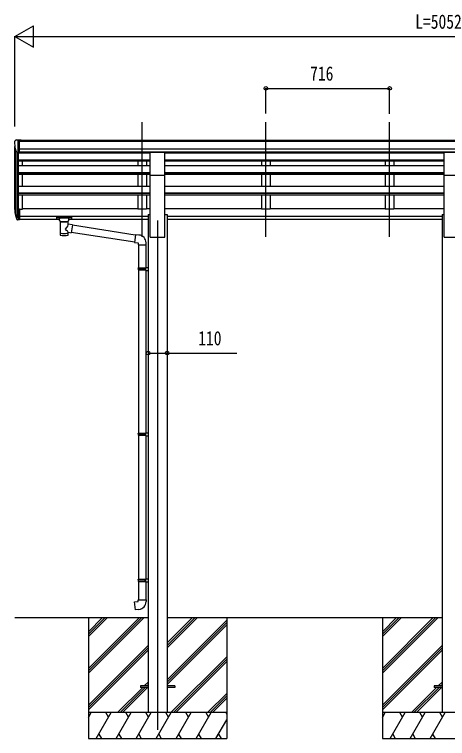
# Model space of a CAD drawing. Units: millimetres, scale not verified. Extents: x -10512 to 10512, y -7425 to 7425.
# Drawn here: x -2490 to 14, y -4212 to -25 of the extents above; entities that cross this region are included whole.
import ezdxf
from ezdxf.enums import TextEntityAlignment as Align

# ---------------------------------------------------------------- set-up
doc = ezdxf.new("R2010")
doc.units = ezdxf.units.MM
doc.header["$LTSCALE"] = 40
for name, color, linetype in [('0-3_YKK_12', 2, 'Continuous'), ('0-4_YKK_13', 4, 'Continuous'), ('0-5_YKK_A1', 4, 'Continuous'), ('0-6_YKK_D', 6, 'Continuous')]:
    doc.layers.add(name, color=color, linetype=linetype)
doc.styles.add('ＭＳ ゴシック', font='')
doc.styles.get('ＭＳ ゴシック').set_extended_font_data('MS Gothic')

msp = doc.modelspace()

# ---------------------------------------------------------------- linework, layer by layer
at = {"layer": '0-3_YKK_12'}
for p, q in [((-1752.45, -1310.14), (-1752.45, -647.62)), ((-1036.45, -1310.14), (-1036.45, -647.62)), ((-320.45, -1310.14), (-320.45, -647.62)), ((-1662.45, -1216.35), (-1662.45, -4162.49))]:
    msp.add_line(p, q, dxfattribs=at)
at = {"layer": '0-4_YKK_13'}
for p, q in [((-2483.54, -751.19), (-2487.61, -757)), ((-2480.45, -750.62), (-2482.78, -750.77)), ((-2480.45, -750.62), (-2461.95, -750.62)), ((-2468.45, -823.61), (-2468.45, -750.62)), ((-2461.95, -750.62), (-2451.95, -750.71)), ((-2461.95, -822.61), (-2461.95, -750.62)), ((-2451.95, -752.81), (-2451.95, -750.71)), ((-2490.45, -760), (-2490.45, -760.62)), ((-2476.07, -821.8), (-2485.35, -805.73)), ((-2468.45, -823.61), (-2473.66, -823.29)), ((-2461.95, -822.61), (-2468.45, -822.61)), ((-1704.95, -820.49), (-1619.95, -820.49)), ((-1704.95, -954.64), (-1704.95, -820.49)), ((-1619.95, -954.64), (-1619.95, -820.49)), ((-4.95, -820.49), (80.05, -820.49)), ((-4.95, -954.64), (-4.95, -820.49)), ((-1704.95, -954.64), (-1619.95, -954.64)), ((-4.95, -954.64), (80.05, -954.64)), ((-2468.45, -1151.05), (-2468.45, -1212.94)), ((-2461.95, -1151.05), (-2468.45, -1151.05)), ((-2461.95, -1151.05), (-2461.95, -1212.12)), ((-2486.06, -1177.09), (-2475.89, -1196.26)), ((-2474.88, -1195.01), (-2484.64, -1176.6)), ((-2483.47, -1193.95), (-2475.89, -1211.44)), ((-2468.45, -1195.76), (-2473.58, -1195.76)), ((-2468.45, -1197.76), (-2473.3, -1197.76)), ((-2468.45, -1212.94), (-2473.3, -1212.94)), ((-2461.95, -1189.36), (-2468.45, -1189.36)), ((-2461.95, -1194.76), (-2468.45, -1194.76)), ((-2461.95, -1212.12), (-2468.45, -1212.12)), ((-2246.95, -1197.83), (-2246.95, -1208.59)), ((-2246.95, -1198.02), (-2246.95, -1199.56)), ((-2244.95, -1197.16), (-2161.95, -1197.16)), ((-2244.95, -1199.34), (-2161.95, -1199.34)), ((-2244.95, -1209.25), (-2230.45, -1209.25)), ((-2230.45, -1216.06), (-2230.45, -1205.78)), ((-2176.45, -1216.06), (-2176.45, -1205.78)), ((-2176.45, -1209.25), (-2161.95, -1209.25)), ((-2159.95, -1197.83), (-2159.95, -1208.59)), ((-2226.35, -1220.56), (-2226.37, -1300.85)), ((-2180.55, -1238.13), (-2180.55, -1220.55)), ((-2155.33, -1242.04), (-2180.55, -1238.13)), ((-2155.33, -1242.04), (-2162.35, -1287.3)), ((-1791.51, -1300.55), (-2155.64, -1244.06)), ((-2180.53, -1300.85), (-2180.55, -1284.22)), ((-2180.55, -1284.48), (-2162.35, -1287.3)), ((-1795.18, -1342.48), (-2162.08, -1285.56)), ((-1770.53, -1300.67), (-1791.37, -1298.84)), ((-1775.45, -1356.41), (-1729.45, -1356.41)), ((-1773.45, -1356.41), (-1773.45, -1490.41)), ((-1731.45, -1356.41), (-1731.45, -1487.85)), ((-1729.45, -1356.41), (-1729.45, -1345.5)), ((-1775.45, -1492.41), (-1774.45, -1490.41)), ((-1775.45, -1492.41), (-1731.45, -1492.41)), ((-1775.45, -1492.41), (-1775.45, -1500.41)), ((-1775.45, -1500.41), (-1731.45, -1500.41)), ((-1775.45, -1500.41), (-1774.45, -1502.41)), ((-1774.45, -1490.41), (-1731.45, -1490.41)), ((-1774.45, -1502.41), (-1731.45, -1502.41)), ((-1773.45, -1502.41), (-1773.45, -2446.59)), ((-1735.93, -1492.41), (-1736.36, -1490.41)), ((-1733.45, -1487.91), (-1717.45, -1487.44)), ((-1733.45, -1489.91), (-1733.45, -1487.91)), ((-1733.45, -1489.91), (-1731.45, -1489.91)), ((-1733.45, -1504.91), (-1733.45, -1502.91)), ((-1733.45, -1504.91), (-1717.45, -1505.38)), ((-1731.45, -1504.96), (-1731.45, -2444.03)), ((-1717.45, -1487.44), (-1717.45, -1505.38)), ((-1775.45, -2448.59), (-1774.45, -2446.59)), ((-1775.45, -2448.59), (-1731.45, -2448.59)), ((-1775.45, -2448.59), (-1775.45, -2456.59)), ((-1775.45, -2456.59), (-1731.45, -2456.59)), ((-1775.45, -2456.59), (-1774.45, -2458.59)), ((-1774.45, -2446.59), (-1731.45, -2446.59)), ((-1774.45, -2458.59), (-1731.45, -2458.59)), ((-1773.45, -2458.59), (-1773.45, -3291.75)), ((-1735.93, -2448.59), (-1736.36, -2446.59)), ((-1733.45, -2444.09), (-1717.45, -2443.62)), ((-1733.45, -2446.09), (-1733.45, -2444.09)), ((-1733.45, -2446.09), (-1731.45, -2446.09)), ((-1733.45, -2461.09), (-1733.45, -2459.09)), ((-1733.45, -2461.09), (-1717.45, -2461.56)), ((-1731.45, -2461.15), (-1731.45, -3289.19)), ((-1717.45, -2443.62), (-1717.45, -2461.56)), ((-1775.45, -3293.75), (-1774.45, -3291.75)), ((-1775.45, -3293.75), (-1731.45, -3293.75)), ((-1775.45, -3293.75), (-1775.45, -3301.75)), ((-1775.45, -3301.75), (-1731.45, -3301.75)), ((-1775.45, -3301.75), (-1774.45, -3303.75)), ((-1774.45, -3291.75), (-1731.45, -3291.75)), ((-1774.45, -3303.75), (-1731.45, -3303.75)), ((-1773.45, -3303.75), (-1773.45, -3409.89)), ((-1735.93, -3293.75), (-1736.36, -3291.75)), ((-1733.45, -3289.25), (-1717.45, -3288.78)), ((-1733.45, -3291.25), (-1733.45, -3289.25)), ((-1733.45, -3291.25), (-1731.45, -3291.25)), ((-1733.45, -3306.25), (-1733.45, -3304.25)), ((-1733.45, -3306.25), (-1717.45, -3306.72)), ((-1731.45, -3306.31), (-1731.45, -3409.89)), ((-1717.45, -3288.78), (-1717.45, -3306.72)), ((-1775.45, -3409.89), (-1729.45, -3409.89)), ((-1775.45, -3419.89), (-1775.45, -3409.89)), ((-1729.45, -3409.89), (-1729.45, -3420.81)), ((-1762.45, -3907.99), (-1762.45, -3916.99)), ((-1717.45, -3907.99), (-1762.45, -3907.99)), ((-1717.45, -3916.99), (-1762.45, -3916.99)), ((-1562.45, -3907.99), (-1607.45, -3907.99)), ((-1562.45, -3916.99), (-1607.45, -3916.99)), ((-1562.45, -3907.99), (-1562.45, -3916.99)), ((-62.45, -3907.99), (-62.45, -3916.99)), ((-17.45, -3907.99), (-62.45, -3907.99)), ((-17.45, -3916.99), (-62.45, -3916.99))]:
    msp.add_line(p, q, dxfattribs=at)
for points in [[(-2246.95, -1197.83), (-2246.91, -1197.63), (-2246.83, -1197.5), (-2246.73, -1197.4), (-2246.63, -1197.34), (-2246.51, -1197.3), (-2246.22, -1197.23), (-2245.73, -1197.19), (-2245.18, -1197.17), (-2244.95, -1197.16)], [(-2246.95, -1208.59), (-2246.91, -1208.78), (-2246.83, -1208.92), (-2246.73, -1209.01), (-2246.63, -1209.07), (-2246.51, -1209.12), (-2246.22, -1209.18), (-2245.73, -1209.23), (-2245.18, -1209.25), (-2244.95, -1209.25)], [(-2161.95, -1197.16), (-2161.6, -1197.17), (-2161.07, -1197.19), (-2160.62, -1197.24), (-2160.31, -1197.32), (-2160.15, -1197.42), (-2160.03, -1197.56), (-2159.96, -1197.74), (-2159.95, -1197.83)], [(-2161.95, -1209.25), (-2161.6, -1209.25), (-2161.07, -1209.22), (-2160.62, -1209.17), (-2160.31, -1209.09), (-2160.15, -1209), (-2160.03, -1208.86), (-2159.96, -1208.68), (-2159.95, -1208.59)], [(-2230.41, -1216), (-2230.44, -1216.36), (-2230.19, -1217.32), (-2229.67, -1218.2), (-2228.87, -1219.04), (-2227.75, -1219.84), (-2226.35, -1220.56)], [(-2180.55, -1220.55), (-2180.32, -1220.46), (-2178.96, -1219.72), (-2177.85, -1218.87), (-2177.09, -1218.01), (-2176.63, -1217.11), (-2176.46, -1216.22)], [(-1791.37, -1298.84), (-1795.37, -1344.67), (-1775.45, -1346.41), (-1775.45, -1356.41)], [(-1735.93, -1492.41), (-1735.93, -1500.41), (-1736.36, -1502.41)], [(-1733.45, -1502.91), (-1731.45, -1502.91), (-1731.45, -1489.91)], [(-1735.93, -2448.59), (-1735.93, -2456.59), (-1736.36, -2458.59)], [(-1733.45, -2459.09), (-1731.45, -2459.09), (-1731.45, -2446.09)], [(-1735.93, -3293.75), (-1735.93, -3301.75), (-1736.36, -3303.75)], [(-1733.45, -3304.25), (-1731.45, -3304.25), (-1731.45, -3291.25)], [(-1770.53, -3465.64), (-1791.37, -3467.46), (-1795.37, -3421.64), (-1775.45, -3419.89)]]:
    msp.add_lwpolyline(points, dxfattribs=at)
for centre, radius, start, end in [((-2482.72, -751.77), 1, 93.5, 145), ((-2487.45, -760), 3, 93, 180), ((-2288.45, -760.62), 202, 180, 192.90261), ((-2473.48, -820.3), 3, 210, 266.5), ((-2399.79, -1154.92), 89.07, 174.49576, 194.41188), ((-2400.5, -1150.65), 88.05, 177.22392, 197.21071), ((-2355.23, -1157.87), 133.22, 183.27987, 195.71302), ((-2473.3, -1194.76), 3, 210, 270), ((-2473.3, -1209.94), 3, 210, 270), ((-2473.58, -1194.26), 1.5, 210, 270), ((-1774.45, -1345.5), 45, 0, 85), ((-1774.45, -3420.81), 45, 275, 0)]:
    msp.add_arc(centre, radius, start, end, dxfattribs=at)
for centre, major_axis, ratio, start_param, end_param in [((-2244.95, -1199.56), (2, 0), 0.109601, 1.5707963, 3.1415927), ((-2203.45, -1205.78), (27, 0), 0.122176, 6.2831853, 9.424778), ((-2161.95, -1199.56), (2, 0), 0.109601, 0, 1.5707963), ((-2203.44, -1221.01), (-22.91, 0.42), 0.072511, 0.0008029, 1.5715993), ((-2203.44, -1222.64), (-22.91, 0.42), 0.072511, 0.0008029, 1.5715993), ((-2203.46, -1221.01), (22.92, 0.42), 0.07247, 4.71158, 6.2823764), ((-2203.46, -1222.64), (22.92, 0.42), 0.07247, 4.71158, 6.2823764), ((-2203.45, -1264.67), (-22.81, -26.62), 0.234429, 1.6855472, 3.1268519), ((-2192.45, -1216.06), (16, 0), 0.361356, 6.2636979, 6.2831853), ((-2203.45, -1288.41), (22.91, 0), 0.122865, 3.1415927, 6.2831853), ((-2200.9, -1262.03), (20.32, -22.25), 0.045535, 0.0389954, 1.3075346), ((-2203.45, -1300.85), (22.92, 0), 0.101955, 3.1415499, 6.2833984)]:
    msp.add_ellipse(centre, major_axis=major_axis, ratio=ratio, start_param=start_param, end_param=end_param, dxfattribs=at)
at = {"layer": '0-5_YKK_A1'}
for p, q in [((-2461.95, -752.81), (2537.05, -752.81)), ((-2488.45, -1153.22), (-2488.45, -788.98)), ((-2461.95, -758.17), (2537.05, -758.17)), ((-2484.17, -807.78), (-2484.17, -1177.49)), ((-2474.45, -823.13), (-2474.45, -1195.49)), ((-2468.45, -823.61), (-2468.45, -1151.05)), ((-2468.45, -824.25), (-1704.95, -824.25)), ((-2461.95, -801.69), (2537.05, -801.69)), ((-2461.95, -819.36), (2537.05, -819.36)), ((-1704.95, -821.73), (-2461.95, -821.73)), ((-1777.45, -821.73), (-1777.45, -824.25)), ((-1727.45, -821.73), (-1727.45, -824.25)), ((-1619.95, -821.73), (-4.95, -821.73)), ((-1619.95, -824.25), (-4.95, -824.25)), ((-1061.45, -821.73), (-1061.45, -824.25)), ((-1011.45, -821.73), (-1011.45, -824.25)), ((-345.45, -821.73), (-345.45, -824.25)), ((-295.45, -821.73), (-295.45, -824.25)), ((-2468.45, -866.28), (-1704.95, -866.28)), ((-2468.45, -867.97), (-1704.95, -867.97)), ((-2468.45, -871.56), (-1704.95, -871.56)), ((-2443.45, -898.66), (-2443.45, -871.56)), ((-1777.45, -871.56), (-1777.45, -898.66)), ((-1727.45, -871.56), (-1727.45, -898.66)), ((-1619.95, -866.28), (-4.95, -866.28)), ((-1619.95, -867.97), (-4.95, -867.97)), ((-1619.95, -871.56), (-4.95, -871.56)), ((-1061.45, -871.56), (-1061.45, -898.66)), ((-1011.45, -871.56), (-1011.45, -898.66)), ((-345.45, -871.56), (-345.45, -898.66)), ((-295.45, -871.56), (-295.45, -898.66)), ((-2468.45, -898.66), (-1704.95, -898.66)), ((-1619.95, -898.66), (-4.95, -898.66)), ((-2468.45, -939.28), (-1704.95, -939.28)), ((-2468.45, -940.97), (-1704.95, -940.97)), ((-2468.45, -947.76), (-1704.95, -947.76)), ((-2443.45, -1017.15), (-2443.45, -947.76)), ((-1777.45, -947.76), (-1777.45, -1017.15)), ((-1727.45, -947.76), (-1727.45, -1017.15)), ((-1704.95, -1312.49), (-1704.95, -954.49)), ((-1619.95, -939.28), (-4.95, -939.28)), ((-1619.95, -940.97), (-4.95, -940.97)), ((-1619.95, -947.76), (-4.95, -947.76)), ((-1619.95, -1312.49), (-1619.95, -954.49)), ((-1061.45, -947.76), (-1061.45, -1017.15)), ((-1011.45, -947.76), (-1011.45, -1017.15)), ((-345.45, -947.76), (-345.45, -1017.15)), ((-295.45, -947.76), (-295.45, -1017.15)), ((-4.95, -1312.49), (-4.95, -954.49)), ((-2468.45, -1017.15), (-1704.95, -1017.15)), ((-1619.95, -1017.15), (-4.95, -1017.15)), ((-2468.45, -1056.29), (-1704.95, -1056.29)), ((-2468.45, -1057.96), (-1704.95, -1057.96)), ((-2468.45, -1067.6), (-1704.95, -1067.6)), ((-2443.45, -1151.88), (-2443.45, -1067.6)), ((-1777.45, -1067.6), (-1777.45, -1151.88)), ((-1619.95, -1056.29), (-4.95, -1056.29)), ((-1619.95, -1057.96), (-4.95, -1057.96)), ((-1619.95, -1067.6), (-4.95, -1067.6)), ((-1061.45, -1067.6), (-1061.45, -1151.88)), ((-345.45, -1067.6), (-345.45, -1151.88)), ((-2461.95, -1151.88), (-2443.45, -1151.88)), ((-2443.45, -1146.66), (-1777.45, -1146.66)), ((-1727.45, -1146.66), (-1704.95, -1146.66)), ((-1619.95, -1146.66), (-1061.45, -1146.66)), ((-1011.45, -1146.66), (-345.45, -1146.66)), ((-295.45, -1146.66), (-4.95, -1146.66)), ((-2461.95, -1190.97), (-1717.45, -1190.97)), ((-2461.95, -1192.35), (-1717.45, -1192.35)), ((-2461.95, -1209.52), (-2230.45, -1209.52)), ((-2176.45, -1209.52), (-1717.45, -1209.52)), ((-1717.45, -1182.49), (-1717.45, -4062.49)), ((-1717.45, -1182.49), (-1704.95, -1182.49)), ((-1619.95, -1182.49), (-1607.45, -1182.49)), ((-1607.45, -1182.49), (-1607.45, -4062.49)), ((-1607.45, -1190.97), (-17.45, -1190.97)), ((-1607.45, -1192.35), (-17.45, -1192.35)), ((-1607.45, -1209.52), (-17.45, -1209.52)), ((-17.45, -1182.49), (-17.45, -4062.49)), ((-17.45, -1182.49), (-4.95, -1182.49)), ((-1704.95, -1312.49), (-1619.95, -1312.49)), ((-4.95, -1312.49), (80.05, -1312.49)), ((-2488.45, -3512.49), (-1717.45, -3512.49)), ((-2062.45, -3512.49), (-2062.45, -4212.49)), ((-2062.45, -3806.66), (-1768.27, -3512.49)), ((-2062.45, -3820.81), (-1754.13, -3512.49)), ((-2062.45, -3834.95), (-1739.99, -3512.49)), ((-2062.45, -3622.82), (-1952.12, -3512.49)), ((-2062.45, -3608.68), (-1966.26, -3512.49)), ((-2062.45, -3594.53), (-1980.4, -3512.49)), ((-1607.45, -3512.49), (-17.45, -3512.49)), ((-1607.45, -3688.32), (-1431.62, -3512.49)), ((-1607.45, -3674.18), (-1445.76, -3512.49)), ((-1607.45, -3660.03), (-1459.9, -3512.49)), ((-1262.45, -3512.49), (-1262.45, -4212.49)), ((-362.45, -3512.49), (-362.45, -4212.49)), ((-362.45, -3806.66), (-68.27, -3512.49)), ((-362.45, -3820.81), (-54.13, -3512.49)), ((-362.45, -3834.95), (-39.99, -3512.49)), ((-362.45, -3622.82), (-252.12, -3512.49)), ((-362.45, -3608.68), (-266.26, -3512.49)), ((-362.45, -3594.53), (-280.4, -3512.49)), ((-1607.45, -3872.16), (-1262.45, -3527.17)), ((-1607.45, -3886.31), (-1262.45, -3541.31)), ((-1607.45, -3900.45), (-1262.45, -3555.45)), ((-2062.45, -4018.8), (-1717.45, -3673.8)), ((-362.45, -4018.8), (-17.45, -3673.8)), ((-2062.45, -4032.94), (-1717.45, -3687.94)), ((-2062.45, -4047.08), (-1717.45, -3702.08)), ((-362.45, -4032.94), (-17.45, -3687.94)), ((-362.45, -4047.08), (-17.45, -3702.08)), ((-1585.64, -4062.49), (-1262.45, -3739.3)), ((-1571.5, -4062.49), (-1262.45, -3753.44)), ((-1557.36, -4062.49), (-1262.45, -3767.58)), ((-1739.51, -3907.99), (-1717.45, -3885.93)), ((-39.51, -3907.99), (-17.45, -3885.93)), ((-1894.01, -4062.49), (-1748.51, -3916.99)), ((-1879.87, -4062.49), (-1734.37, -3916.99)), ((-1865.72, -4062.49), (-1720.22, -3916.99)), ((-1725.37, -3907.99), (-1717.45, -3900.07)), ((-194.01, -4062.49), (-48.51, -3916.99)), ((-179.87, -4062.49), (-34.37, -3916.99)), ((-165.72, -4062.49), (-20.22, -3916.99)), ((-25.37, -3907.99), (-17.45, -3900.07)), ((-1373.51, -4062.49), (-1262.45, -3951.43)), ((-1359.37, -4062.49), (-1262.45, -3965.57)), ((-1345.22, -4062.49), (-1262.45, -3979.71)), ((-1262.45, -4062.49), (-2062.45, -4062.49)), ((-2062.45, -4089.99), (-2046.57, -4062.49)), ((-2017.7, -4212.49), (-1931.1, -4062.49)), ((-1946.1, -4088.47), (-1961.1, -4062.49)), ((-1902.23, -4212.49), (-1815.63, -4062.49)), ((-1830.63, -4088.47), (-1845.63, -4062.49)), ((-1786.76, -4212.49), (-1700.16, -4062.49)), ((-1715.16, -4088.47), (-1730.16, -4062.49)), ((-1671.29, -4212.49), (-1584.69, -4062.49)), ((-1599.69, -4088.47), (-1614.69, -4062.49)), ((-1555.82, -4212.49), (-1469.22, -4062.49)), ((-1484.22, -4088.47), (-1499.22, -4062.49)), ((-1440.35, -4212.49), (-1353.75, -4062.49)), ((-1383.75, -4062.49), (-1368.75, -4088.47)), ((-1268.28, -4062.49), (-1262.45, -4072.59)), ((437.55, -4062.49), (-362.45, -4062.49)), ((-362.45, -4089.99), (-346.57, -4062.49)), ((-317.7, -4212.49), (-231.1, -4062.49)), ((-246.1, -4088.47), (-261.1, -4062.49)), ((-202.23, -4212.49), (-115.63, -4062.49)), ((-130.63, -4088.47), (-145.63, -4062.49)), ((-86.76, -4212.49), (-0.16, -4062.49)), ((-15.16, -4088.47), (-30.16, -4062.49)), ((-1324.88, -4212.49), (-1262.45, -4104.35)), ((-2002.71, -4186.51), (-1987.71, -4212.49)), ((-1887.24, -4186.51), (-1872.24, -4212.49)), ((-1771.76, -4186.51), (-1756.76, -4212.49)), ((-1656.29, -4186.51), (-1641.3, -4212.49)), ((-1540.82, -4186.51), (-1525.83, -4212.49)), ((-1425.35, -4186.51), (-1410.36, -4212.49)), ((-1309.89, -4186.51), (-1294.89, -4212.49)), ((-302.71, -4186.51), (-287.71, -4212.49)), ((-187.24, -4186.51), (-172.24, -4212.49)), ((-71.76, -4186.51), (-56.76, -4212.49)), ((-2062.45, -4212.49), (-1262.45, -4212.49)), ((-362.45, -4212.49), (437.55, -4212.49))]:
    msp.add_line(p, q, dxfattribs=at)
for points in [[(-1727.45, -1067.6), (-1727.45, -1151.88), (-1777.45, -1151.88)], [(-1011.45, -1067.6), (-1011.45, -1151.88), (-1061.45, -1151.88)], [(-295.45, -1067.6), (-295.45, -1151.88), (-345.45, -1151.88)]]:
    msp.add_lwpolyline(points, dxfattribs=at)
at = {"layer": '0-6_YKK_D'}
for p, q in [((-2488.45, -152.23), (-2380.2, -89.73)), ((-2380.2, -214.73), (-2380.2, -89.73)), ((-2488.45, -672.07), (-2488.45, -151.23)), ((-2488.45, -152.23), (-2380.2, -214.73)), ((-2488.45, -152.23), (-2271.94, -152.23)), ((-2363.45, -152.23), (2438.55, -152.23)), ((-1036.45, -598.07), (-1036.45, -451.23)), ((-1036.45, -452.23), (-320.45, -452.23)), ((-320.45, -599.07), (-320.45, -451.23))]:
    msp.add_line(p, q, dxfattribs=at)
msp.add_lwpolyline([(-1717.45, -1983.18), (-1607.45, -1983.18), (-1203.65, -1983.18)], dxfattribs=at)
for centre in [(-1036.45, -452.23), (-320.45, -452.23), (-1717.45, -1983.18), (-1607.45, -1983.18)]:
    msp.add_circle(centre, 10.62, dxfattribs=at)

# ---------------------------------------------------------------- texts
at = {"layer": '0-6_YKK_D', "style": 'ＭＳ ゴシック', "width": 0.8}
for s, p in [('L=5052', (-172.45, -132.23)), ('716', (-780.45, -432.23)), ('110', (-1427.65, -1963.18))]:
    msp.add_text(s, height=82.48, dxfattribs=at).set_placement(p, align=Align.BOTTOM_LEFT)

doc.saveas('drawing.dxf')
